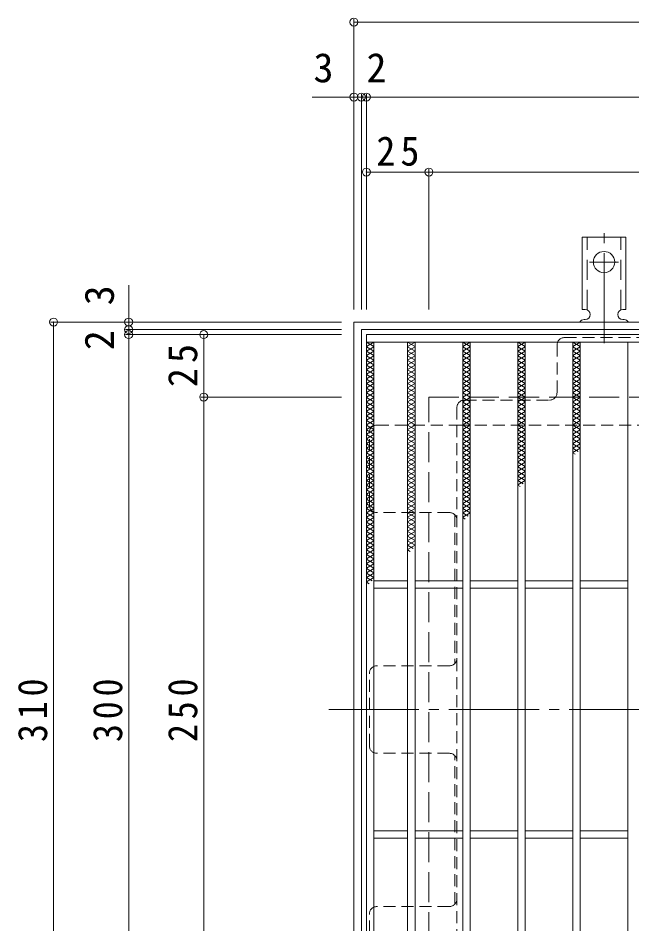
# Model space of a CAD drawing. Units: millimetres at full size, sheet at 1:4. Extents: x -838 to 994, y -781 to 732.
# Drawn here: x -783.9 to -538.6, y 357.4 to 719.8 of the extents above; entities that cross this region are included whole.
import ezdxf
from ezdxf.enums import TextEntityAlignment as Align

# ---------------------------------------------------------------- set-up
doc = ezdxf.new("R2010")
doc.units = ezdxf.units.MM
doc.header["$LTSCALE"] = 4
doc.header["$PDMODE"] = 32
doc.header["$PDSIZE"] = 3.2
for name, pattern in [('CHAIN1', [8, 5, -1, 1, -1]), ('CHAIN2', [12, 9, -1, 1, -1]), ('DASHED1', [1.8, 1.2, -0.6]), ('DASHED2', [3, 2, -1]), ('DASHED3', [4, 3, -1])]:
    doc.linetypes.add(name, pattern=pattern)
for name, color, linetype, lineweight in [('A-1_躯体', 3, 'Continuous', 9), ('A-2_仕上', 3, 'Continuous', 9), ('A-4_その他', 7, 'Continuous', 9), ('A-7_ハッチ', 2, 'Continuous', 9), ('A-8_記号', 2, 'Continuous', 9), ('A-9_ｸｳﾁｮｳｷ', 6, 'Continuous', 9), ('A-A_ﾊｯﾁ-ﾜｸ', 3, 'Continuous', 9)]:
    doc.layers.add(name, color=color, linetype=linetype, lineweight=lineweight)
doc.styles.add('ＭＳ ゴシック', font='')
doc.styles.get('ＭＳ ゴシック').set_extended_font_data('MS Gothic')

msp = doc.modelspace()

# ---------------------------------------------------------------- linework, layer by layer
at = {"layer": 'A-1_躯体', "color": 2}
for points in [[(-649.713, 288.162), (-649.713, 598.162), (-339.713, 598.162)], [(-646.713, 291.162), (-646.713, 595.162), (-342.713, 595.162)]]:
    msp.add_lwpolyline(points, dxfattribs=at)
at = {"layer": 'A-1_躯体', "color": 2, "linetype": 'DASHED3'}
msp.add_lwpolyline([(-619.713, 318.162), (-619.713, 568.162), (-369.713, 568.162)], dxfattribs=at)
at = {"layer": 'A-2_仕上'}
for p, q in [((-644.713, 593.162), (-344.713, 593.162)), ((-644.713, 593.162), (-644.713, 293.162)), ((-644.713, 590.162), (-344.713, 590.162)), ((-641.713, 590.162), (-641.713, 296.162)), ((-628.213, 590.162), (-628.213, 296.162)), ((-625.213, 590.162), (-625.213, 296.162)), ((-606.213, 590.162), (-606.213, 296.162)), ((-603.213, 590.162), (-603.213, 296.162)), ((-584.213, 590.162), (-584.213, 296.162)), ((-581.213, 590.162), (-581.213, 296.162)), ((-562.213, 590.162), (-562.213, 296.162)), ((-559.213, 590.162), (-559.213, 296.162)), ((-540.213, 590.162), (-540.213, 296.162)), ((-628.213, 494.662), (-641.713, 494.662)), ((-606.213, 494.662), (-625.213, 494.662)), ((-584.213, 494.662), (-603.213, 494.662)), ((-562.213, 494.662), (-581.213, 494.662)), ((-540.213, 494.662), (-559.213, 494.662)), ((-628.213, 491.662), (-641.713, 491.662)), ((-606.213, 491.662), (-625.213, 491.662)), ((-584.213, 491.662), (-603.213, 491.662)), ((-562.213, 491.662), (-581.213, 491.662)), ((-540.213, 491.662), (-559.213, 491.662)), ((-628.213, 394.662), (-641.713, 394.662)), ((-628.213, 391.662), (-641.713, 391.662)), ((-606.213, 394.662), (-625.213, 394.662)), ((-606.213, 391.662), (-625.213, 391.662)), ((-584.213, 394.662), (-603.213, 394.662)), ((-584.213, 391.662), (-603.213, 391.662)), ((-562.213, 394.662), (-581.213, 394.662)), ((-562.213, 391.662), (-581.213, 391.662)), ((-540.213, 394.662), (-559.213, 394.662)), ((-540.213, 391.662), (-559.213, 391.662))]:
    msp.add_line(p, q, dxfattribs=at)
at = {"layer": 'A-4_その他'}
for p, q in [((-649.713, 719.362), (-649.713, 603.162)), ((-649.713, 718.162), (-339.713, 718.162)), ((-646.713, 689.362), (-646.713, 603.162)), ((-644.713, 689.362), (-644.713, 603.162)), ((-666.393, 688.162), (-646.713, 688.162)), ((-646.713, 688.162), (-644.713, 688.162)), ((-644.713, 688.162), (-344.713, 688.162)), ((-619.713, 658.162), (-644.713, 658.162)), ((-619.713, 659.362), (-619.713, 603.162)), ((-619.713, 658.162), (-369.713, 658.162)), ((-739.713, 612.926), (-739.713, 595.162)), ((-770.913, 598.162), (-654.713, 598.162)), ((-769.713, 598.162), (-769.713, 288.162)), ((-740.913, 595.162), (-654.713, 595.162)), ((-739.713, 595.162), (-739.713, 593.162)), ((-740.913, 593.162), (-654.713, 593.162)), ((-739.713, 593.162), (-739.713, 293.162)), ((-709.713, 568.162), (-709.713, 593.162)), ((-710.913, 568.162), (-654.713, 568.162)), ((-709.713, 568.162), (-709.713, 318.162))]:
    msp.add_line(p, q, dxfattribs=at)
for p in [(-649.713, 718.162), (-649.713, 688.162), (-646.713, 688.162), (-644.713, 688.162), (-644.713, 658.162), (-619.713, 658.162), (-769.713, 598.162), (-739.713, 598.162), (-739.713, 595.162), (-739.713, 593.162), (-709.713, 593.162), (-709.713, 568.162)]:
    msp.add_point(p, dxfattribs=at)
at = {"layer": 'A-7_ハッチ', "linetype": 'DASHED1'}
for p, q in [((-423.914, 591.966), (-565.512, 591.966)), ((-568.512, 569.966), (-568.512, 588.966)), ((-605.513, 566.966), (-571.512, 566.966)), ((-608.513, 563.966), (-608.513, 556.966)), ((-640.516, 556.966), (-608.513, 556.966)), ((-608.513, 556.966), (-380.913, 556.966)), ((-608.513, 556.966), (-608.513, 329.359)), ((-643.516, 524.965), (-643.516, 553.966)), ((-611.513, 521.965), (-640.516, 521.965)), ((-609.313, 521.004), (-609.313, 461.623)), ((-611.513, 460.663), (-640.516, 460.663)), ((-643.516, 428.662), (-643.516, 457.663)), ((-611.513, 425.662), (-640.516, 425.662)), ((-609.313, 365.32), (-609.313, 424.701)), ((-611.513, 364.36), (-640.516, 364.36)), ((-643.516, 332.359), (-643.516, 361.36))]:
    msp.add_line(p, q, dxfattribs=at)
at = {"layer": 'A-7_ハッチ', "linetype": 'CHAIN2'}
msp.add_line((-659.713, 443.162), (-329.713, 443.162), dxfattribs=at)
at = {"layer": 'A-7_ハッチ', "linetype": 'DASHED1'}
for centre, start, end in [((-565.512, 588.966), 90, 180), ((-571.512, 569.966), 270, 0), ((-605.513, 563.966), 90, 180), ((-640.516, 553.966), 90, 180), ((-640.516, 524.965), 180, 270), ((-611.513, 518.965), 0, 90), ((-640.516, 457.663), 90, 180), ((-611.513, 463.663), 270, 0), ((-640.516, 428.662), 180, 270), ((-611.513, 422.662), 0, 90), ((-611.513, 367.36), 270, 0), ((-640.516, 361.36), 90, 180)]:
    msp.add_arc(centre, 3, start, end, dxfattribs=at)
at = {"layer": 'A-8_記号', "linetype": 'CHAIN1'}
msp.add_line((-611.22, 443.162), (-598.713, 443.162), dxfattribs=at)
at = {"layer": 'A-9_ｸｳﾁｮｳｷ'}
for p, q in [((-644.713, 590.162), (-641.713, 588.43)), ((-641.713, 590.162), (-644.713, 588.43)), ((-644.713, 588.315), (-641.713, 586.583)), ((-641.713, 588.315), (-644.713, 586.583)), ((-628.213, 590.162), (-625.213, 588.43)), ((-625.213, 590.162), (-628.213, 588.43)), ((-628.213, 588.315), (-625.213, 586.583)), ((-625.213, 588.315), (-628.213, 586.583)), ((-606.213, 590.162), (-603.213, 588.43)), ((-603.213, 590.162), (-606.213, 588.43)), ((-606.213, 588.315), (-603.213, 586.583)), ((-603.213, 588.315), (-606.213, 586.583)), ((-584.213, 590.162), (-581.213, 588.43)), ((-581.213, 590.162), (-584.213, 588.43)), ((-584.213, 588.315), (-581.213, 586.583)), ((-581.213, 588.315), (-584.213, 586.583)), ((-562.213, 590.162), (-559.213, 588.43)), ((-559.213, 590.162), (-562.213, 588.43)), ((-562.213, 588.315), (-559.213, 586.583)), ((-559.213, 588.315), (-562.213, 586.583)), ((-644.713, 586.467), (-641.713, 584.735)), ((-641.713, 586.467), (-644.713, 584.735)), ((-644.713, 584.62), (-641.713, 582.887)), ((-641.713, 584.62), (-644.713, 582.887)), ((-628.213, 586.467), (-625.213, 584.735)), ((-625.213, 586.467), (-628.213, 584.735)), ((-628.213, 584.62), (-625.213, 582.887)), ((-625.213, 584.62), (-628.213, 582.887)), ((-606.213, 586.467), (-603.213, 584.735)), ((-603.213, 586.467), (-606.213, 584.735)), ((-606.213, 584.62), (-603.213, 582.887)), ((-603.213, 584.62), (-606.213, 582.887)), ((-584.213, 586.467), (-581.213, 584.735)), ((-581.213, 586.467), (-584.213, 584.735)), ((-584.213, 584.62), (-581.213, 582.887)), ((-581.213, 584.62), (-584.213, 582.887)), ((-562.213, 586.467), (-559.213, 584.735)), ((-559.213, 586.467), (-562.213, 584.735)), ((-562.213, 584.62), (-559.213, 582.887)), ((-559.213, 584.62), (-562.213, 582.887)), ((-644.713, 582.772), (-641.713, 581.04)), ((-641.713, 582.772), (-644.713, 581.04)), ((-644.713, 580.924), (-641.713, 579.192)), ((-641.713, 580.924), (-644.713, 579.192)), ((-628.213, 582.772), (-625.213, 581.04)), ((-625.213, 582.772), (-628.213, 581.04)), ((-628.213, 580.924), (-625.213, 579.192)), ((-625.213, 580.924), (-628.213, 579.192)), ((-606.213, 582.772), (-603.213, 581.04)), ((-603.213, 582.772), (-606.213, 581.04)), ((-606.213, 580.924), (-603.213, 579.192)), ((-603.213, 580.924), (-606.213, 579.192)), ((-584.213, 582.772), (-581.213, 581.04)), ((-581.213, 582.772), (-584.213, 581.04)), ((-584.213, 580.924), (-581.213, 579.192)), ((-581.213, 580.924), (-584.213, 579.192)), ((-562.213, 582.772), (-559.213, 581.04)), ((-559.213, 582.772), (-562.213, 581.04)), ((-562.213, 580.924), (-559.213, 579.192)), ((-559.213, 580.924), (-562.213, 579.192)), ((-644.713, 579.077), (-641.713, 577.345)), ((-641.713, 579.077), (-644.713, 577.345)), ((-641.713, 577.229), (-644.713, 575.497)), ((-644.713, 577.229), (-641.713, 575.497)), ((-628.213, 579.077), (-625.213, 577.345)), ((-625.213, 579.077), (-628.213, 577.345)), ((-625.213, 577.229), (-628.213, 575.497)), ((-628.213, 577.229), (-625.213, 575.497)), ((-606.213, 579.077), (-603.213, 577.345)), ((-603.213, 579.077), (-606.213, 577.345)), ((-603.213, 577.229), (-606.213, 575.497)), ((-606.213, 577.229), (-603.213, 575.497)), ((-584.213, 579.077), (-581.213, 577.345)), ((-581.213, 579.077), (-584.213, 577.345)), ((-581.213, 577.229), (-584.213, 575.497)), ((-584.213, 577.229), (-581.213, 575.497)), ((-562.213, 579.077), (-559.213, 577.345)), ((-559.213, 579.077), (-562.213, 577.345)), ((-559.213, 577.229), (-562.213, 575.497)), ((-562.213, 577.229), (-559.213, 575.497)), ((-644.713, 575.382), (-641.713, 573.65)), ((-641.713, 575.382), (-644.713, 573.65)), ((-644.713, 573.534), (-641.713, 571.802)), ((-641.713, 573.534), (-644.713, 571.802)), ((-628.213, 575.382), (-625.213, 573.65)), ((-625.213, 575.382), (-628.213, 573.65)), ((-628.213, 573.534), (-625.213, 571.802)), ((-625.213, 573.534), (-628.213, 571.802)), ((-606.213, 575.382), (-603.213, 573.65)), ((-603.213, 575.382), (-606.213, 573.65)), ((-606.213, 573.534), (-603.213, 571.802)), ((-603.213, 573.534), (-606.213, 571.802)), ((-584.213, 575.382), (-581.213, 573.65)), ((-581.213, 575.382), (-584.213, 573.65)), ((-584.213, 573.534), (-581.213, 571.802)), ((-581.213, 573.534), (-584.213, 571.802)), ((-562.213, 575.382), (-559.213, 573.65)), ((-559.213, 575.382), (-562.213, 573.65)), ((-562.213, 573.534), (-559.213, 571.802)), ((-559.213, 573.534), (-562.213, 571.802)), ((-644.713, 571.687), (-641.713, 569.955)), ((-641.713, 571.687), (-644.713, 569.955)), ((-644.713, 569.839), (-641.713, 568.107)), ((-641.713, 569.839), (-644.713, 568.107)), ((-628.213, 571.687), (-625.213, 569.955)), ((-625.213, 571.687), (-628.213, 569.955)), ((-628.213, 569.839), (-625.213, 568.107)), ((-625.213, 569.839), (-628.213, 568.107)), ((-606.213, 571.687), (-603.213, 569.955)), ((-603.213, 571.687), (-606.213, 569.955)), ((-606.213, 569.839), (-603.213, 568.107)), ((-603.213, 569.839), (-606.213, 568.107)), ((-584.213, 571.687), (-581.213, 569.955)), ((-581.213, 571.687), (-584.213, 569.955)), ((-584.213, 569.839), (-581.213, 568.107)), ((-581.213, 569.839), (-584.213, 568.107)), ((-562.213, 571.687), (-559.213, 569.955)), ((-559.213, 571.687), (-562.213, 569.955)), ((-562.213, 569.839), (-559.213, 568.107)), ((-559.213, 569.839), (-562.213, 568.107)), ((-641.713, 567.991), (-644.713, 566.259)), ((-644.713, 567.991), (-641.713, 566.26)), ((-641.713, 566.144), (-644.713, 564.412)), ((-644.713, 566.144), (-641.713, 564.412)), ((-625.213, 567.991), (-628.213, 566.259)), ((-628.213, 567.991), (-625.213, 566.26)), ((-625.213, 566.144), (-628.213, 564.412)), ((-628.213, 566.144), (-625.213, 564.412)), ((-603.213, 567.991), (-606.213, 566.259)), ((-606.213, 567.991), (-603.213, 566.26)), ((-603.213, 566.144), (-606.213, 564.412)), ((-606.213, 566.144), (-603.213, 564.412)), ((-581.213, 567.991), (-584.213, 566.259)), ((-584.213, 567.991), (-581.213, 566.26)), ((-581.213, 566.144), (-584.213, 564.412)), ((-584.213, 566.144), (-581.213, 564.412)), ((-559.213, 567.991), (-562.213, 566.259)), ((-562.213, 567.991), (-559.213, 566.26)), ((-559.213, 566.144), (-562.213, 564.412)), ((-562.213, 566.144), (-559.213, 564.412)), ((-641.713, 564.296), (-644.713, 562.564)), ((-644.713, 564.296), (-641.713, 562.564)), ((-641.713, 562.449), (-644.713, 560.717)), ((-644.713, 562.449), (-641.713, 560.717)), ((-625.213, 564.296), (-628.213, 562.564)), ((-628.213, 564.296), (-625.213, 562.564)), ((-625.213, 562.449), (-628.213, 560.717)), ((-628.213, 562.449), (-625.213, 560.717)), ((-603.213, 564.296), (-606.213, 562.564)), ((-606.213, 564.296), (-603.213, 562.564)), ((-603.213, 562.449), (-606.213, 560.717)), ((-606.213, 562.449), (-603.213, 560.717)), ((-581.213, 564.296), (-584.213, 562.564)), ((-584.213, 564.296), (-581.213, 562.564)), ((-581.213, 562.449), (-584.213, 560.717)), ((-584.213, 562.449), (-581.213, 560.717)), ((-559.213, 564.296), (-562.213, 562.564)), ((-562.213, 564.296), (-559.213, 562.564)), ((-559.213, 562.449), (-562.213, 560.717)), ((-562.213, 562.449), (-559.213, 560.717)), ((-641.713, 560.601), (-644.713, 558.869)), ((-644.713, 560.601), (-641.713, 558.869)), ((-641.713, 558.754), (-644.713, 557.021)), ((-644.713, 558.754), (-641.713, 557.022)), ((-625.213, 560.601), (-628.213, 558.869)), ((-628.213, 560.601), (-625.213, 558.869)), ((-625.213, 558.754), (-628.213, 557.021)), ((-628.213, 558.754), (-625.213, 557.022)), ((-603.213, 560.601), (-606.213, 558.869)), ((-606.213, 560.601), (-603.213, 558.869)), ((-603.213, 558.754), (-606.213, 557.021)), ((-606.213, 558.754), (-603.213, 557.022)), ((-581.213, 560.601), (-584.213, 558.869)), ((-584.213, 560.601), (-581.213, 558.869)), ((-581.213, 558.754), (-584.213, 557.021)), ((-584.213, 558.754), (-581.213, 557.022)), ((-559.213, 560.601), (-562.213, 558.869)), ((-562.213, 560.601), (-559.213, 558.869)), ((-559.213, 558.754), (-562.213, 557.021)), ((-562.213, 558.754), (-559.213, 557.022)), ((-641.713, 556.906), (-644.713, 555.174)), ((-644.713, 556.906), (-641.713, 555.174)), ((-641.713, 555.058), (-644.713, 553.326)), ((-644.713, 555.058), (-641.713, 553.326)), ((-625.213, 556.906), (-628.213, 555.174)), ((-628.213, 556.906), (-625.213, 555.174)), ((-625.213, 555.058), (-628.213, 553.326)), ((-628.213, 555.058), (-625.213, 553.326)), ((-603.213, 556.906), (-606.213, 555.174)), ((-606.213, 556.906), (-603.213, 555.174)), ((-603.213, 555.058), (-606.213, 553.326)), ((-606.213, 555.058), (-603.213, 553.326)), ((-581.213, 556.906), (-584.213, 555.174)), ((-584.213, 556.906), (-581.213, 555.174)), ((-581.213, 555.058), (-584.213, 553.326)), ((-584.213, 555.058), (-581.213, 553.326)), ((-559.213, 556.906), (-562.213, 555.174)), ((-562.213, 556.906), (-559.213, 555.174)), ((-559.213, 555.058), (-562.213, 553.326)), ((-562.213, 555.058), (-559.213, 553.326)), ((-641.713, 553.211), (-644.713, 551.479)), ((-644.713, 553.211), (-641.713, 551.479)), ((-641.713, 551.363), (-644.713, 549.631)), ((-644.713, 551.363), (-641.713, 549.631)), ((-625.213, 553.211), (-628.213, 551.479)), ((-628.213, 553.211), (-625.213, 551.479)), ((-625.213, 551.363), (-628.213, 549.631)), ((-628.213, 551.363), (-625.213, 549.631)), ((-603.213, 553.211), (-606.213, 551.479)), ((-606.213, 553.211), (-603.213, 551.479)), ((-603.213, 551.363), (-606.213, 549.631)), ((-606.213, 551.363), (-603.213, 549.631)), ((-581.213, 553.211), (-584.213, 551.479)), ((-584.213, 553.211), (-581.213, 551.479)), ((-581.213, 551.363), (-584.213, 549.631)), ((-584.213, 551.363), (-581.213, 549.631)), ((-559.213, 553.211), (-562.213, 551.479)), ((-562.213, 553.211), (-559.213, 551.479)), ((-559.213, 551.363), (-562.213, 549.631)), ((-562.213, 551.363), (-559.213, 549.631)), ((-641.713, 549.516), (-644.713, 547.783)), ((-644.713, 549.516), (-641.713, 547.784)), ((-641.713, 547.668), (-644.713, 545.936)), ((-644.713, 547.668), (-641.713, 545.936)), ((-625.213, 549.516), (-628.213, 547.783)), ((-628.213, 549.516), (-625.213, 547.784)), ((-625.213, 547.668), (-628.213, 545.936)), ((-628.213, 547.668), (-625.213, 545.936)), ((-603.213, 549.516), (-606.213, 547.783)), ((-606.213, 549.516), (-603.213, 547.784)), ((-603.213, 547.668), (-606.213, 545.936)), ((-606.213, 547.668), (-603.213, 545.936)), ((-581.213, 549.516), (-584.213, 547.783)), ((-584.213, 549.516), (-581.213, 547.784)), ((-581.213, 547.668), (-584.213, 545.936)), ((-584.213, 547.668), (-581.213, 545.936)), ((-559.213, 549.516), (-562.213, 547.783)), ((-562.213, 549.516), (-559.213, 547.784)), ((-559.213, 547.668), (-562.213, 545.936)), ((-562.213, 547.668), (-560.113, 546.456)), ((-641.713, 545.82), (-644.713, 544.088)), ((-644.713, 545.82), (-641.713, 544.088)), ((-641.713, 543.973), (-644.713, 542.241)), ((-644.713, 543.973), (-641.713, 542.241)), ((-625.213, 545.82), (-628.213, 544.088)), ((-628.213, 545.82), (-625.213, 544.088)), ((-625.213, 543.973), (-628.213, 542.241)), ((-628.213, 543.973), (-625.213, 542.241)), ((-603.213, 545.82), (-606.213, 544.088)), ((-606.213, 545.82), (-603.213, 544.088)), ((-603.213, 543.973), (-606.213, 542.241)), ((-606.213, 543.973), (-603.213, 542.241)), ((-581.213, 545.82), (-584.213, 544.088)), ((-584.213, 545.82), (-581.213, 544.088)), ((-581.213, 543.973), (-584.213, 542.241)), ((-584.213, 543.973), (-581.213, 542.241)), ((-562.213, 545.82), (-561.284, 545.284)), ((-641.713, 542.125), (-644.713, 540.393)), ((-644.713, 542.125), (-641.713, 540.393)), ((-641.713, 540.278), (-644.713, 538.546)), ((-644.713, 540.278), (-641.713, 538.546)), ((-625.213, 542.125), (-628.213, 540.393)), ((-628.213, 542.125), (-625.213, 540.393)), ((-625.213, 540.278), (-628.213, 538.546)), ((-628.213, 540.278), (-625.213, 538.546)), ((-603.213, 542.125), (-606.213, 540.393)), ((-606.213, 542.125), (-603.213, 540.393)), ((-603.213, 540.278), (-606.213, 538.546)), ((-606.213, 540.278), (-603.213, 538.546)), ((-581.213, 542.125), (-584.213, 540.393)), ((-584.213, 542.125), (-581.213, 540.393)), ((-581.213, 540.278), (-584.213, 538.546)), ((-584.213, 540.278), (-581.213, 538.546)), ((-641.713, 538.43), (-644.713, 536.698)), ((-644.713, 538.43), (-641.713, 536.698)), ((-641.713, 536.582), (-644.713, 534.85)), ((-644.713, 536.582), (-641.713, 534.85)), ((-625.213, 538.43), (-628.213, 536.698)), ((-628.213, 538.43), (-625.213, 536.698)), ((-625.213, 536.582), (-628.213, 534.85)), ((-628.213, 536.582), (-625.213, 534.85)), ((-603.213, 538.43), (-606.213, 536.698)), ((-606.213, 538.43), (-603.213, 536.698)), ((-603.213, 536.582), (-606.213, 534.85)), ((-606.213, 536.582), (-603.213, 534.85)), ((-581.213, 538.43), (-584.213, 536.698)), ((-584.213, 538.43), (-581.213, 536.698)), ((-581.213, 536.582), (-584.213, 534.85)), ((-584.213, 536.582), (-581.213, 534.85)), ((-641.713, 534.735), (-644.713, 533.003)), ((-644.713, 534.735), (-641.713, 533.003)), ((-641.713, 532.887), (-644.713, 531.155)), ((-644.713, 532.887), (-641.713, 531.155)), ((-625.213, 534.735), (-628.213, 533.003)), ((-628.213, 534.735), (-625.213, 533.003)), ((-625.213, 532.887), (-628.213, 531.155)), ((-628.213, 532.887), (-625.213, 531.155)), ((-603.213, 534.735), (-606.213, 533.003)), ((-606.213, 534.735), (-603.213, 533.003)), ((-603.213, 532.887), (-606.213, 531.155)), ((-606.213, 532.887), (-603.213, 531.155)), ((-581.213, 534.735), (-584.213, 533.003)), ((-584.213, 534.735), (-582.071, 533.498)), ((-584.213, 532.887), (-583.242, 532.327)), ((-641.713, 531.04), (-644.713, 529.308)), ((-644.713, 531.04), (-641.713, 529.308)), ((-641.713, 529.192), (-644.713, 527.46)), ((-644.713, 529.192), (-641.713, 527.46)), ((-625.213, 531.04), (-628.213, 529.308)), ((-628.213, 531.04), (-625.213, 529.308)), ((-625.213, 529.192), (-628.213, 527.46)), ((-628.213, 529.192), (-625.213, 527.46)), ((-603.213, 531.04), (-606.213, 529.308)), ((-606.213, 531.04), (-603.213, 529.308)), ((-603.213, 529.192), (-606.213, 527.46)), ((-606.213, 529.192), (-603.213, 527.46)), ((-641.713, 527.344), (-644.713, 525.612)), ((-644.713, 527.344), (-641.713, 525.612)), ((-641.713, 525.497), (-644.713, 523.765)), ((-644.713, 525.497), (-641.713, 523.765)), ((-625.213, 527.344), (-628.213, 525.612)), ((-628.213, 527.344), (-625.213, 525.612)), ((-625.213, 525.497), (-628.213, 523.765)), ((-628.213, 525.497), (-625.213, 523.765)), ((-603.213, 527.344), (-606.213, 525.612)), ((-606.213, 527.344), (-603.213, 525.612)), ((-603.213, 525.497), (-606.213, 523.765)), ((-606.213, 525.497), (-603.213, 523.765)), ((-641.713, 523.649), (-644.713, 521.917)), ((-644.713, 523.649), (-641.713, 521.917)), ((-641.713, 521.802), (-644.713, 520.07)), ((-644.713, 521.802), (-641.713, 520.07)), ((-625.213, 523.649), (-628.213, 521.917)), ((-628.213, 523.649), (-625.213, 521.917)), ((-625.213, 521.802), (-628.213, 520.07)), ((-628.213, 521.802), (-625.213, 520.07)), ((-603.213, 523.649), (-606.213, 521.917)), ((-606.213, 523.649), (-603.213, 521.917)), ((-603.213, 521.802), (-606.213, 520.07)), ((-606.213, 521.802), (-604.028, 520.54)), ((-641.713, 519.954), (-644.713, 518.222)), ((-644.713, 519.954), (-641.713, 518.222)), ((-625.213, 519.954), (-628.213, 518.222)), ((-628.213, 519.954), (-625.213, 518.222)), ((-606.213, 519.954), (-605.2, 519.369)), ((-641.713, 518.106), (-644.713, 516.374)), ((-644.713, 518.106), (-641.713, 516.374)), ((-641.713, 516.259), (-644.713, 514.527)), ((-644.713, 516.259), (-641.713, 514.527)), ((-625.213, 518.106), (-628.213, 516.374)), ((-628.213, 518.106), (-625.213, 516.374)), ((-625.213, 516.259), (-628.213, 514.527)), ((-628.213, 516.259), (-625.213, 514.527)), ((-641.713, 514.411), (-644.713, 512.679)), ((-644.713, 514.411), (-641.713, 512.679)), ((-641.713, 512.564), (-644.713, 510.832)), ((-644.713, 512.564), (-641.713, 510.832)), ((-625.213, 514.411), (-628.213, 512.679)), ((-628.213, 514.411), (-625.213, 512.679)), ((-625.213, 512.564), (-628.213, 510.832)), ((-628.213, 512.564), (-625.213, 510.832)), ((-641.713, 510.716), (-644.713, 508.984)), ((-644.713, 510.716), (-641.713, 508.984)), ((-641.713, 508.869), (-644.713, 507.136)), ((-644.713, 508.869), (-641.713, 507.137)), ((-625.213, 510.716), (-628.213, 508.984)), ((-628.213, 510.716), (-625.213, 508.984)), ((-625.213, 508.869), (-628.213, 507.136)), ((-628.213, 508.869), (-625.986, 507.583)), ((-641.713, 507.021), (-644.713, 505.289)), ((-644.713, 507.021), (-641.713, 505.289)), ((-641.713, 505.173), (-644.713, 503.441)), ((-644.713, 505.173), (-641.713, 503.441)), ((-628.213, 507.021), (-627.157, 506.411)), ((-641.713, 503.326), (-644.713, 501.594)), ((-644.713, 503.326), (-641.713, 501.594)), ((-641.713, 501.478), (-644.713, 499.746)), ((-644.713, 501.478), (-641.713, 499.746)), ((-641.713, 499.631), (-644.713, 497.898)), ((-644.713, 499.631), (-641.713, 497.899)), ((-641.713, 497.783), (-644.713, 496.051)), ((-644.713, 497.783), (-641.713, 496.051)), ((-641.713, 495.935), (-644.713, 494.203)), ((-644.713, 495.935), (-642.444, 494.625)), ((-644.713, 494.088), (-643.615, 493.454))]:
    msp.add_line(p, q, dxfattribs=at)
at = {"layer": 'A-A_ﾊｯﾁ-ﾜｸ', "color": 7, "linetype": 'CHAIN2'}
for p, q in [((-549.713, 589.694), (-549.713, 637.095)), ((-555.489, 622.162), (-543.937, 622.162))]:
    msp.add_line(p, q, dxfattribs=at)
at = {"layer": 'A-A_ﾊｯﾁ-ﾜｸ'}
for p, q in [((-558.463, 603.162), (-558.463, 632.162)), ((-540.963, 632.162), (-558.463, 632.162)), ((-540.963, 603.162), (-540.963, 632.162)), ((-558.463, 603.162), (-557.213, 603.162)), ((-540.963, 603.162), (-542.213, 603.162)), ((-557.713, 599.162), (-557.213, 599.162)), ((-542.218, 599.162), (-541.704, 599.162))]:
    msp.add_line(p, q, dxfattribs=at)
at = {"layer": 'A-A_ﾊｯﾁ-ﾜｸ', "linetype": 'DASHED2'}
for p, q in [((-556.463, 603.016), (-556.463, 632.162)), ((-542.963, 603.016), (-542.963, 632.162))]:
    msp.add_line(p, q, dxfattribs=at)
at = {"layer": 'A-A_ﾊｯﾁ-ﾜｸ'}
msp.add_circle((-549.713, 622.162), 4.25, dxfattribs=at)
for centre, start, end in [((-557.213, 601.162), 270, 90), ((-542.213, 601.162), 90, 269.86671), ((-557.713, 597.162), 90.27597, 150.00049), ((-541.713, 597.162), 29.99928, 89.75838)]:
    msp.add_arc(centre, 2, start, end, dxfattribs=at)

# ---------------------------------------------------------------- texts
at = {"layer": 'A-4_その他', "color": 2, "style": 'ＭＳ ゴシック'}
for s, p in [('3', (-665.842, 690.562)), ('2', (-644.671, 690.562))]:
    msp.add_text(s, height=11.73, dxfattribs=at).set_placement(p, align=Align.BOTTOM_LEFT)
for s, p in [('3', (-742.113, 604.887)), ('2', (-742.113, 586.926))]:
    msp.add_text(s, height=11.73, rotation=90, dxfattribs=at).set_placement(p, align=Align.BOTTOM_LEFT)
at = {"layer": 'A-4_その他', "color": 2, "insert": (-640.713, 660.562), "char_height": 11.73, "attachment_point": 7, "style": 'ＭＳ ゴシック'}
msp.add_mtext('\\T1.27;\\W0.95;25', dxfattribs=at)
at = {"layer": 'A-4_その他', "color": 2, "char_height": 11.73, "attachment_point": 7, "rotation": 90, "style": 'ＭＳ ゴシック'}
for s, insert in [('\\T1.27;\\W0.95;25', (-712.113, 572.162)), ('\\T1.27;\\W0.9;310', (-772.113, 430.162)), ('\\T1.27;\\W0.9;300', (-742.113, 430.162)), ('\\T1.27;\\W0.9;250', (-712.113, 430.162))]:
    msp.add_mtext(s, dxfattribs=dict(at, insert=insert))

doc.saveas('drawing.dxf')
